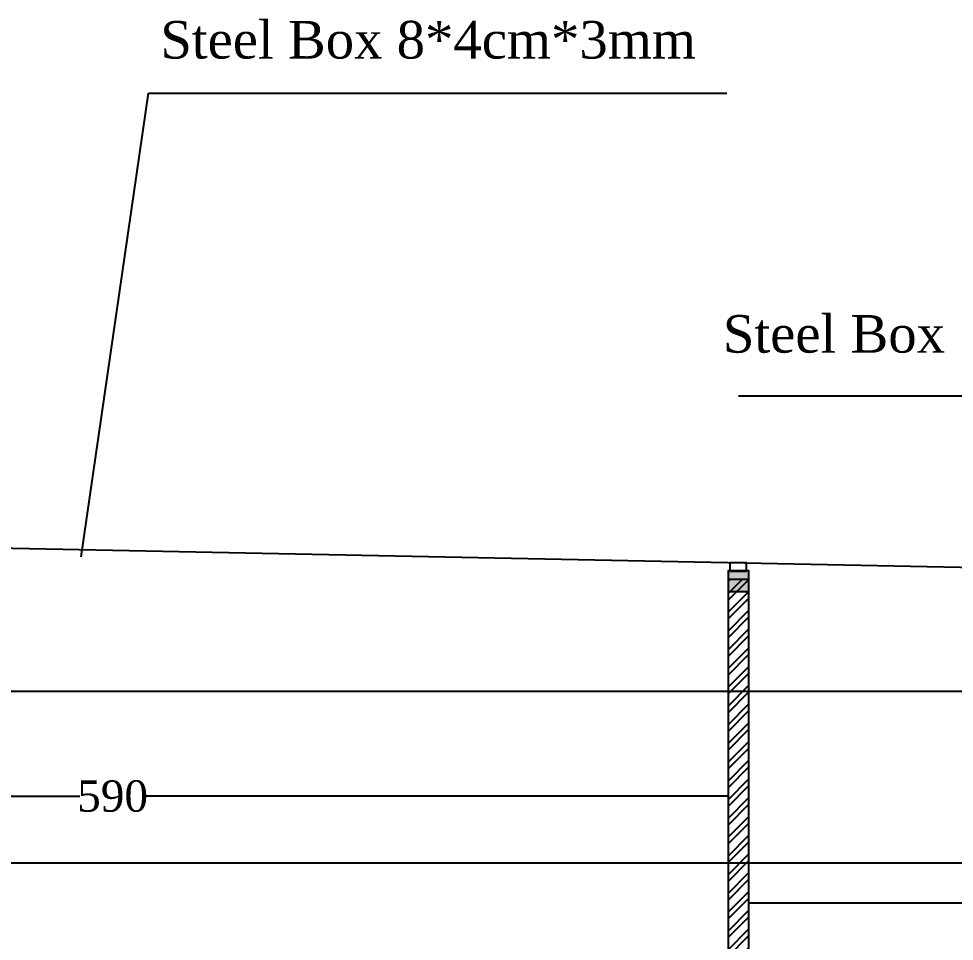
# Model space of a CAD drawing. Header units: centimetres. Extents: x 19229 to 51025, y 9487 to 24710.
# Drawn here: x 22319.4 to 22767.9, y 9896.8 to 10338.7 of the extents above; entities that cross this region are included whole.
import ezdxf

# ---------------------------------------------------------------- set-up
doc = ezdxf.new("R2010")
doc.units = ezdxf.units.CM
doc.layers.get('0').update_dxf_attribs({"linetype": 'CONTINUOUS'})
doc.layers.get('DEFPOINTS').update_dxf_attribs({"linetype": 'CONTINUOUS'})
doc.styles.add('style2', font='times.ttf', dxfattribs={"height": 15})
doc.styles.add('style3', font='times.ttf', dxfattribs={"height": 25})
doc.dimstyles.get("Standard").update_dxf_attribs({"dimtxt": 15, "dimasz": 0.18, "dimexe": 0.18, "dimexo": 0.0625, "dimgap": 0.09, "dimtad": 0, "dimdec": 0, "dimzin": 0, "dimdsep": 46, "dimtxsty": 'style2', "dimcen": 0.09, "dimadec": 0, "dimazin": 0, "dimtfac": 1, "dimtdec": 0, "dimtofl": 0, "dimtmove": 0, "dimatfit": 3, "dimfxl": 1, "dimtolj": 1, "dimtzin": 0, "dimarcsym": 0})

# ---------------------------------------------------------------- blocks, each defined once
blk = doc.blocks.new('*D21')
at = {"color": 0, "lineweight": -2, "ltscale": 20, "transparency": 16777216}
for p, q in [((22669.63, 9915.13), (22941.32, 9915.13)), ((23243.89, 9915.13), (22972.2, 9915.13)), ((23244.07, 9915.19), (23244.07, 9915.31)), ((22669.45, 9915.06), (22669.45, 9914.95))]:
    blk.add_line(p, q, dxfattribs=at)
at = {"color": 0, "ltscale": 20, "transparency": 16777216}
for points in [[(22669.63, 9915.16), (22669.63, 9915.1), (22669.45, 9915.13)], [(23243.89, 9915.16), (23243.89, 9915.1), (23244.07, 9915.13)]]:
    blk.add_solid(points, dxfattribs=at)
at = {"layer": 'DEFPOINTS', "color": 0, "ltscale": 20, "transparency": 16777216}
for p in [(22669.45, 9915.13), (23244.07, 9915.13), (23244.07, 9915.13)]:
    blk.add_point(p, dxfattribs=at)
at = {"color": 0, "ltscale": 20, "transparency": 16777216, "insert": (22956.76, 9915.13), "char_height": 15, "attachment_point": 5, "style": 'style2'}
blk.add_mtext('\\A1;575', dxfattribs=at)
blk = doc.blocks.new('*D22')
at = {"color": 0, "lineweight": -2, "ltscale": 20, "transparency": 16777216}
for p, q in [((20884.07, 10041.3), (20884.07, 9933.95)), ((23244.07, 10041.3), (23244.07, 9933.95)), ((20884.25, 9934.13), (22094.79, 9934.13)), ((23243.89, 9934.13), (22138, 9934.13))]:
    blk.add_line(p, q, dxfattribs=at)
at = {"color": 0, "ltscale": 20, "transparency": 16777216}
for points in [[(20884.25, 9934.16), (20884.25, 9934.1), (20884.07, 9934.13)], [(23243.89, 9934.16), (23243.89, 9934.1), (23244.07, 9934.13)]]:
    blk.add_solid(points, dxfattribs=at)
at = {"layer": 'DEFPOINTS', "color": 0, "ltscale": 20, "transparency": 16777216}
for p in [(20884.07, 10041.36), (23244.07, 10041.36), (23244.07, 9934.13)]:
    blk.add_point(p, dxfattribs=at)
at = {"color": 0, "ltscale": 20, "transparency": 16777216, "insert": (22116.39, 9934.13), "char_height": 15, "attachment_point": 5, "style": 'style2'}
blk.add_mtext('\\A1;2360', dxfattribs=at)
blk = doc.blocks.new('*D24')
at = {"color": 0, "lineweight": -2, "ltscale": 20, "transparency": 16777216}
for p, q in [((22069.45, 9966.31), (22069.45, 9966.43)), ((22069.63, 9966.25), (22348.67, 9966.25)), ((22659.27, 9966.25), (22380.23, 9966.25)), ((22659.45, 9966.31), (22659.45, 9966.43))]:
    blk.add_line(p, q, dxfattribs=at)
at = {"color": 0, "ltscale": 20, "transparency": 16777216}
for points in [[(22069.63, 9966.28), (22069.63, 9966.22), (22069.45, 9966.25)], [(22659.27, 9966.28), (22659.27, 9966.22), (22659.45, 9966.25)]]:
    blk.add_solid(points, dxfattribs=at)
at = {"layer": 'DEFPOINTS', "color": 0, "ltscale": 20, "transparency": 16777216}
for p in [(22069.45, 9966.25), (22659.45, 9966.25), (22659.45, 9966.25)]:
    blk.add_point(p, dxfattribs=at)
at = {"color": 0, "ltscale": 20, "transparency": 16777216, "insert": (22364.45, 9966.25), "char_height": 15, "attachment_point": 5, "style": 'style2'}
blk.add_mtext('\\A1;590', dxfattribs=at)

msp = doc.modelspace()

# ---------------------------------------------------------------- hatches: boundary and pattern name
at = {"ltscale": 20}
h = msp.add_hatch(color=7, dxfattribs=at)
h.dxf.hatch_style = 1
h.paths.add_polyline_path([(22669.45, 10074.25), (22659.45, 10074.25), (22659.45, 10064.25), (22669.45, 10064.25)])
h = msp.add_hatch(dxfattribs=at)
h.set_pattern_fill('STEEL', scale=2)
h.set_pattern_definition([(45, (0, 0), (-4.490128, 4.490128), []), (45, (0, 3.175), (-4.490128, 4.490128), [])])
h.paths.add_polyline_path([(22669.45, 10070.13), (22659.45, 10070.13), (22659.45, 10016.51), (22669.45, 10016.51)])
h.paths.add_polyline_path([(22669.45, 10016.51), (22659.45, 10016.51), (22659.45, 9760.13), (22669.45, 9760.13)])

# ---------------------------------------------------------------- linework, layer by layer
at = {"color": 7, "ltscale": 20}
for p, q in [((22349.35, 10081), (22381.64, 10303.11)), ((22381.64, 10303.11), (22658.8, 10303.11)), ((22664.45, 10158.03), (22977.99, 10158.03)), ((22068.45, 10090.13), (23254.33, 10066.13)), ((22659.45, 10070.13), (22659.45, 9760.13))]:
    msp.add_line(p, q, dxfattribs=at)
at = {"color": 7}
msp.add_line((20883.07, 10016.51), (23245.07, 10016.51), dxfattribs=at)
at = {"color": 7, "ltscale": 20}
for points in [[(22660.25, 10074.07), (22668.25, 10074.07), (22668.25, 10078.07), (22660.25, 10078.07)], [(22659.45, 10064.25), (22669.45, 10064.25), (22669.45, 10074.25), (22659.45, 10074.25)], [(22659.45, 9760.13), (22669.45, 9760.13), (22669.45, 10070.13), (22659.45, 10070.13)]]:
    msp.add_lwpolyline(points, close=True, dxfattribs=at)

# ---------------------------------------------------------------- texts
at = {"color": 7, "style": 'style3'}
for s, p in [('Steel Box 8*4cm*3mm ', (22387.32, 10319.62)), ('Steel Box 10*10cm*3mm Galvanized', (22656.97, 10178.74))]:
    msp.add_text(s, height=18, dxfattribs=at).set_placement(p)

# ---------------------------------------------------------------- dimensions: what is measured, and where the dimension line sits
at = {"color": 7, "ltscale": 20}
dim = msp.add_linear_dim(base=(23244.07, 9934.13), p1=(20884.07, 10041.36), p2=(23244.07, 10041.36), dimstyle='Standard', dxfattribs=at)
dim.commit()
dim.dimension.update_dxf_attribs({"geometry": '*D22', "text_midpoint": (22116.39, 9934.13), "dimtype": 160})
for base, p1, p2, picture, middle in [((22659.45, 9966.25), (22069.45, 9966.25), (22659.45, 9966.25), '*D24', (22364.45, 9966.25)), ((23244.07, 9915.13), (22669.45, 9915.13), (23244.07, 9915.13), '*D21', (22956.76, 9915.13))]:
    dim = msp.add_linear_dim(base=base, p1=p1, p2=p2, dimstyle='Standard', dxfattribs=at)
    dim.commit()
    dim.dimension.update_dxf_attribs({"geometry": picture, "text_midpoint": middle})

doc.saveas('drawing.dxf')
